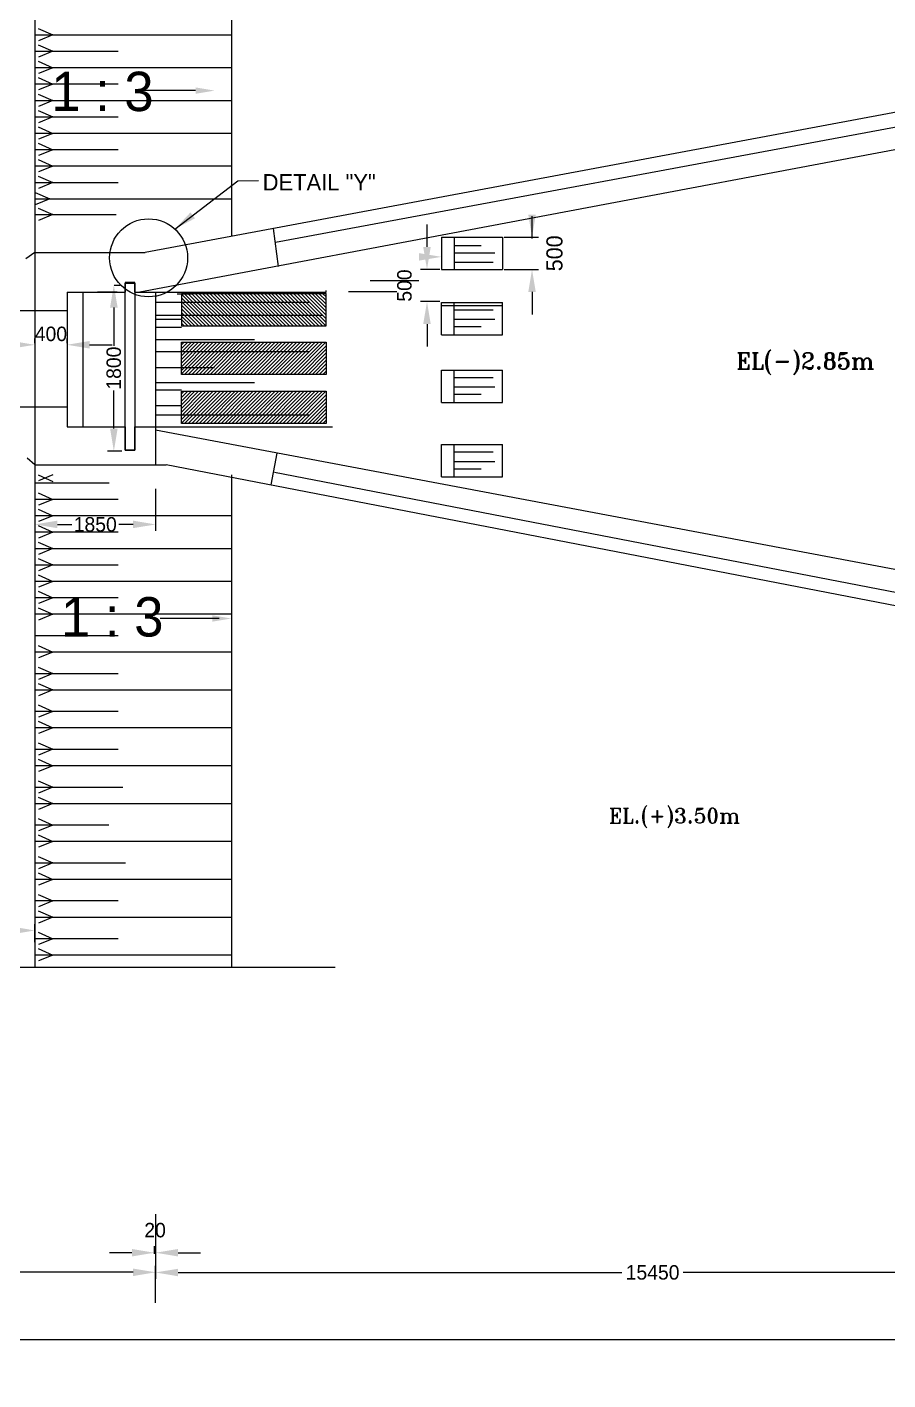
# Model space of a CAD drawing. Extents: x -426260 to 2055400, y -4304674 to -305611.
# Drawn here: x 32527 to 45911, y -1919832 to -1898800 of the extents above; entities that cross this region are included whole.
import ezdxf

# ---------------------------------------------------------------- set-up
doc = ezdxf.new("R2010")
doc.units = 0
doc.header["$LTSCALE"] = 300
doc.header["$MEASUREMENT"] = 0
doc.header["$PDMODE"] = 3
doc.linetypes.add('DASHED', pattern=[0.75, 0.5, -0.25])
doc.linetypes.add('DASHED2', pattern=[9.525, 6.35, -3.175])
doc.layers.get('DEFPOINTS').update_dxf_attribs({"linetype": 'CONTINUOUS'})
for name, color, linetype in [('LINE', 7, 'CONTINUOUS'), ('Pile Placing Line', 10, 'CONTINUOUS'), ('SLOPEEARTH', 3, 'CONTINUOUS'), ('TEXT', 10, 'CONTINUOUS')]:
    doc.layers.add(name, color=color, linetype=linetype)
doc.styles.add('BIG', font='ROMANT.SHX')
doc.dimstyles.new('3', dxfattribs={"dimtxt": 225, "dimasz": 350, "dimexe": 100, "dimexo": 25, "dimgap": 9, "dimtad": 0, "dimdec": 0, "dimzin": 0, "dimdsep": 46, "dimtxsty": 'Standard', "dimcen": 0, "dimclrd": 5, "dimclre": 6, "dimclrt": 256, "dimadec": 0, "dimazin": 0, "dimtfac": 1, "dimtdec": 0, "dimtofl": 0, "dimtmove": 2, "dimatfit": 3, "dimfxl": 1, "dimtolj": 1, "dimtzin": 0, "dimarcsym": 0})

# ---------------------------------------------------------------- blocks, each defined once
blk = doc.blocks.new('*D1260')
at = {"layer": 'DEFPOINTS', "color": 0, "linetype": 'ByBlock', "transparency": 16777216}
for p in [(33856, -1902810), (33876, -1905393), (34028, -1905393)]:
    blk.add_point(p, dxfattribs=at)
at = {"layer": 'LINE', "color": 6, "linetype": 'ByBlock', "lineweight": -2, "transparency": 16777216}
for p, q in [((33881, -1902810), (33976, -1902810)), ((34003, -1905393), (33776, -1905393))]:
    blk.add_line(p, q, dxfattribs=at)
at = {"layer": 'LINE', "color": 5, "linetype": 'ByBlock', "lineweight": -2, "transparency": 16777216}
for p, q in [((33876, -1903160), (33876, -1903755)), ((33876, -1905043), (33876, -1904448))]:
    blk.add_line(p, q, dxfattribs=at)
at = {"layer": 'LINE', "color": 5, "linetype": 'ByBlock', "transparency": 16777216}
for points in [[(33818, -1903160), (33935, -1903160), (33876, -1902810)], [(33818, -1905043), (33935, -1905043), (33876, -1905393)]]:
    blk.add_solid(points, dxfattribs=at)
at = {"layer": 'LINE', "linetype": 'ByBlock', "lineweight": -2, "transparency": 16777216, "insert": (33876, -1904102), "char_height": 225, "attachment_point": 5, "rotation": 90}
blk.add_mtext('\\A1;1800', dxfattribs=at)
blk = doc.blocks.new('*D1262')
at = {"layer": 'DEFPOINTS', "color": 0, "linetype": 'ByBlock', "transparency": 16777216}
for p in [(32648, -1903739), (33148, -1903739), (33148, -1903739)]:
    blk.add_point(p, dxfattribs=at)
at = {"layer": 'LINE', "color": 5, "linetype": 'ByBlock', "lineweight": -2, "transparency": 16777216}
for p, q in [((32298, -1903739), (31948, -1903739)), ((33498, -1903739), (33848, -1903739))]:
    blk.add_line(p, q, dxfattribs=at)
at = {"layer": 'LINE', "color": 6, "linetype": 'ByBlock', "lineweight": -2, "transparency": 16777216}
for p, q in [((32648, -1903714), (32648, -1903639)), ((33148, -1903714), (33148, -1903639))]:
    blk.add_line(p, q, dxfattribs=at)
at = {"layer": 'LINE', "color": 5, "linetype": 'ByBlock', "transparency": 16777216}
for points in [[(32298, -1903681), (32298, -1903797), (32648, -1903739)], [(33498, -1903681), (33498, -1903797), (33148, -1903739)]]:
    blk.add_solid(points, dxfattribs=at)
at = {"layer": 'LINE', "linetype": 'ByBlock', "lineweight": -2, "transparency": 16777216, "insert": (32898, -1903571), "char_height": 225, "attachment_point": 5}
blk.add_mtext('\\A1;400', dxfattribs=at)
blk = doc.blocks.new('*D1264')
at = {"layer": 'DEFPOINTS', "color": 0, "linetype": 'ByBlock', "transparency": 16777216}
for p in [(38969, -1902568), (38745, -1903068), (38969, -1903068)]:
    blk.add_point(p, dxfattribs=at)
at = {"layer": 'LINE', "color": 5, "linetype": 'ByBlock', "lineweight": -2, "transparency": 16777216}
for p, q in [((38745, -1902218), (38745, -1901868)), ((38745, -1903418), (38745, -1903768))]:
    blk.add_line(p, q, dxfattribs=at)
at = {"layer": 'LINE', "color": 6, "linetype": 'ByBlock', "lineweight": -2, "transparency": 16777216}
for p, q in [((38944, -1902568), (38645, -1902568)), ((38944, -1903068), (38645, -1903068))]:
    blk.add_line(p, q, dxfattribs=at)
at = {"layer": 'LINE', "color": 5, "linetype": 'ByBlock', "transparency": 16777216}
for points in [[(38686, -1902218), (38803, -1902218), (38745, -1902568)], [(38686, -1903418), (38803, -1903418), (38745, -1903068)]]:
    blk.add_solid(points, dxfattribs=at)
at = {"layer": 'LINE', "linetype": 'ByBlock', "lineweight": -2, "transparency": 16777216, "insert": (38395, -1902818), "char_height": 225, "attachment_point": 5, "rotation": 90}
blk.add_mtext('\\A1;500', dxfattribs=at)
blk = doc.blocks.new('*D1209')
at = {"layer": 'DEFPOINTS', "color": 0, "ltscale": 0.5, "transparency": 16777216}
for p in [(32648, -1912844), (26648, -1913032), (32648, -1913052)]:
    blk.add_point(p, dxfattribs=at)
at = {"layer": 'Pile Placing Line', "color": 6, "lineweight": -2, "ltscale": 0.5, "transparency": 16777216}
for p, q in [((26648, -1913007), (26648, -1912744)), ((32648, -1913027), (32648, -1912744))]:
    blk.add_line(p, q, dxfattribs=at)
at = {"layer": 'Pile Placing Line', "color": 5, "lineweight": -2, "ltscale": 0.5, "transparency": 16777216}
for p, q in [((26998, -1912844), (29283, -1912844)), ((32298, -1912844), (30013, -1912844))]:
    blk.add_line(p, q, dxfattribs=at)
at = {"layer": 'Pile Placing Line', "color": 5, "ltscale": 0.5, "transparency": 16777216}
for points in [[(26998, -1912785), (26998, -1912902), (26648, -1912844)], [(32298, -1912785), (32298, -1912902), (32648, -1912844)]]:
    blk.add_solid(points, dxfattribs=at)
at = {"layer": 'Pile Placing Line', "ltscale": 0.5, "transparency": 16777216, "insert": (29648, -1912844), "char_height": 225, "attachment_point": 5}
blk.add_mtext('\\A1;6000', dxfattribs=at)
blk = doc.blocks.new('*D1210')
at = {"layer": 'DEFPOINTS', "color": 0, "linetype": 'ByBlock', "transparency": 16777216}
for p in [(34525, -1918158), (24525, -1918658), (34525, -1918658)]:
    blk.add_point(p, dxfattribs=at)
at = {"layer": 'LINE', "color": 6, "linetype": 'ByBlock', "lineweight": -2, "transparency": 16777216}
for p, q in [((24525, -1918633), (24525, -1918058)), ((34525, -1918633), (34525, -1918058))]:
    blk.add_line(p, q, dxfattribs=at)
at = {"layer": 'LINE', "color": 7, "linetype": 'ByBlock', "lineweight": -2, "transparency": 16777216}
for p, q in [((24875, -1918158), (29104, -1918158)), ((34175, -1918158), (29947, -1918158))]:
    blk.add_line(p, q, dxfattribs=at)
at = {"layer": 'LINE', "color": 7, "linetype": 'ByBlock', "transparency": 16777216}
for points in [[(24875, -1918100), (24875, -1918217), (24525, -1918158)], [(34175, -1918100), (34175, -1918217), (34525, -1918158)]]:
    blk.add_solid(points, dxfattribs=at)
at = {"layer": 'LINE', "linetype": 'ByBlock', "lineweight": -2, "transparency": 16777216, "insert": (29525, -1918158), "char_height": 225, "attachment_point": 5}
blk.add_mtext('\\A1;10000', dxfattribs=at)
blk = doc.blocks.new('*D1212')
at = {"layer": 'DEFPOINTS', "color": 0, "linetype": 'ByBlock', "transparency": 16777216}
for p in [(32648, -1905707), (34525, -1905952), (34525, -1906532)]:
    blk.add_point(p, dxfattribs=at)
at = {"layer": 'LINE', "color": 6, "linetype": 'ByBlock', "lineweight": -2, "transparency": 16777216}
for p, q in [((32648, -1905732), (32648, -1906632)), ((34525, -1905977), (34525, -1906632))]:
    blk.add_line(p, q, dxfattribs=at)
at = {"layer": 'LINE', "color": 7, "linetype": 'ByBlock', "lineweight": -2, "transparency": 16777216}
for p, q in [((32998, -1906532), (33222, -1906532)), ((34175, -1906532), (33952, -1906532))]:
    blk.add_line(p, q, dxfattribs=at)
at = {"layer": 'LINE', "color": 7, "linetype": 'ByBlock', "transparency": 16777216}
for points in [[(32998, -1906473), (32998, -1906590), (32648, -1906532)], [(34175, -1906473), (34175, -1906590), (34525, -1906532)]]:
    blk.add_solid(points, dxfattribs=at)
at = {"layer": 'LINE', "linetype": 'ByBlock', "lineweight": -2, "transparency": 16777216, "insert": (33587, -1906532), "char_height": 225, "attachment_point": 5}
blk.add_mtext('\\A1;1850', dxfattribs=at)
blk = doc.blocks.new('*D1213')
at = {"layer": 'DEFPOINTS', "color": 0, "linetype": 'ByBlock', "transparency": 16777216}
for p in [(34525, -1917232), (49978, -1917682), (49978, -1918161)]:
    blk.add_point(p, dxfattribs=at)
at = {"layer": 'LINE', "color": 6, "linetype": 'ByBlock', "lineweight": -2, "transparency": 16777216}
for p, q in [((34525, -1917257), (34525, -1918261)), ((49978, -1917707), (49978, -1918261))]:
    blk.add_line(p, q, dxfattribs=at)
at = {"layer": 'LINE', "color": 7, "linetype": 'ByBlock', "lineweight": -2, "transparency": 16777216}
for p, q in [((34875, -1918161), (41774, -1918161)), ((49628, -1918161), (42729, -1918161))]:
    blk.add_line(p, q, dxfattribs=at)
at = {"layer": 'LINE', "color": 7, "linetype": 'ByBlock', "transparency": 16777216}
for points in [[(34875, -1918103), (34875, -1918220), (34525, -1918161)], [(49628, -1918103), (49628, -1918220), (49978, -1918161)]]:
    blk.add_solid(points, dxfattribs=at)
at = {"layer": 'LINE', "linetype": 'ByBlock', "lineweight": -2, "transparency": 16777216, "insert": (42252, -1918161), "char_height": 225, "attachment_point": 5}
blk.add_mtext('\\A1;15450', dxfattribs=at)
blk = doc.blocks.new('*D1236')
at = {"layer": 'DEFPOINTS', "color": 0, "linetype": 'ByBlock', "transparency": 16777216}
for p in [(7875, -1909379), (51178, -1909379), (51178, -1919208)]:
    blk.add_point(p, dxfattribs=at)
at = {"layer": 'LINE', "color": 6, "linetype": 'ByBlock', "lineweight": -2, "transparency": 16777216}
for p, q in [((7875, -1909404), (7875, -1919308)), ((51178, -1909404), (51178, -1919308))]:
    blk.add_line(p, q, dxfattribs=at)
at = {"layer": 'LINE', "color": 7, "linetype": 'ByBlock', "lineweight": -2, "transparency": 16777216}
for p, q in [((8225, -1919208), (29011, -1919208)), ((50828, -1919208), (30042, -1919208))]:
    blk.add_line(p, q, dxfattribs=at)
at = {"layer": 'LINE', "color": 7, "linetype": 'ByBlock', "transparency": 16777216}
for points in [[(8225, -1919150), (8225, -1919267), (7875, -1919208)], [(50828, -1919150), (50828, -1919267), (51178, -1919208)]]:
    blk.add_solid(points, dxfattribs=at)
at = {"layer": 'LINE', "linetype": 'ByBlock', "lineweight": -2, "transparency": 16777216, "insert": (29526, -1919208), "char_height": 225, "attachment_point": 5}
blk.add_mtext('\\A1;43340', dxfattribs=at)
blk = doc.blocks.new('*D1238')
at = {"layer": 'DEFPOINTS', "color": 0, "ltscale": 0.5, "transparency": 16777216}
for p in [(51178, -1909379), (7875, -1917282), (51178, -1922342)]:
    blk.add_point(p, dxfattribs=at)
at = {"layer": 'Pile Placing Line', "color": 6, "lineweight": -2, "ltscale": 0.5, "transparency": 16777216}
for p, q in [((51178, -1909404), (51178, -1922442)), ((7875, -1917307), (7875, -1922442))]:
    blk.add_line(p, q, dxfattribs=at)
at = {"layer": 'Pile Placing Line', "color": 5, "lineweight": -2, "ltscale": 0.5, "transparency": 16777216}
for p, q in [((8225, -1922342), (29011, -1922342)), ((50828, -1922342), (30042, -1922342))]:
    blk.add_line(p, q, dxfattribs=at)
at = {"layer": 'Pile Placing Line', "color": 5, "ltscale": 0.5, "transparency": 16777216}
for points in [[(8225, -1922284), (8225, -1922401), (7875, -1922342)], [(50828, -1922284), (50828, -1922401), (51178, -1922342)]]:
    blk.add_solid(points, dxfattribs=at)
at = {"layer": 'Pile Placing Line', "ltscale": 0.5, "transparency": 16777216, "insert": (29526, -1922342), "char_height": 225, "attachment_point": 5}
blk.add_mtext('\\A1;43303', dxfattribs=at)
blk = doc.blocks.new('*D1517')
at = {"layer": 'DEFPOINTS', "color": 0, "linetype": 'ByBlock', "transparency": 16777216}
for p in [(34508, -1917897), (34525, -1917854), (34525, -1917897)]:
    blk.add_point(p, dxfattribs=at)
at = {"layer": 'LINE', "color": 7, "linetype": 'ByBlock', "lineweight": -2, "transparency": 16777216}
for p, q in [((34158, -1917854), (33808, -1917854)), ((34875, -1917854), (35225, -1917854))]:
    blk.add_line(p, q, dxfattribs=at)
at = {"layer": 'LINE', "color": 6, "linetype": 'ByBlock', "lineweight": -2, "transparency": 16777216}
for p, q in [((34508, -1917872), (34508, -1917754)), ((34525, -1917872), (34525, -1917754))]:
    blk.add_line(p, q, dxfattribs=at)
at = {"layer": 'LINE', "color": 7, "linetype": 'ByBlock', "transparency": 16777216}
for points in [[(34158, -1917796), (34158, -1917912), (34508, -1917854)], [(34875, -1917796), (34875, -1917912), (34525, -1917854)]]:
    blk.add_solid(points, dxfattribs=at)
at = {"layer": 'LINE', "linetype": 'ByBlock', "lineweight": -2, "transparency": 16777216, "insert": (34517, -1917504), "char_height": 225, "attachment_point": 5}
blk.add_mtext('\\A1;20', dxfattribs=at)

msp = doc.modelspace()

# ---------------------------------------------------------------- hatches: boundary and pattern name
at = {"layer": 'LINE', "lineweight": 5}
h = msp.add_hatch(dxfattribs=at)
h.set_pattern_fill('ANSI31', color=0, scale=320, angle=180, style=0)
h.set_pattern_definition([(135, (-81269.34, -1857297.143), (28.284271, 28.284271), [])])
h.paths.add_polyline_path([(34926.8, -1903446.1), (34926.8, -1902946.1), (37176.8, -1902946.1), (37176.8, -1903446.1)])
h = msp.add_hatch(dxfattribs=at)
h.set_pattern_fill('ANSI31', color=0, scale=320, angle=180, style=0)
h.set_pattern_definition([(225, (-81269.34, -1949848.146), (28.284271, -28.284271), [])])
h.paths.add_polyline_path([(34926.8, -1903699.1), (34926.8, -1904199.1), (37176.8, -1904199.1), (37176.8, -1903699.1)])
h = msp.add_hatch(dxfattribs=at)
h.set_pattern_fill('ANSI31', color=0, scale=320, angle=180, style=0)
h.set_pattern_definition([(225, (-81269.34, -1950611.218), (28.284271, -28.284271), [])])
h.paths.add_polyline_path([(34926.8, -1904462.2), (34926.8, -1904962.2), (37176.8, -1904962.2), (37176.8, -1904462.2)])

# ---------------------------------------------------------------- linework, layer by layer
at = {"layer": 'LINE'}
for p, q in [((32648.4, -1891140.1), (32648.4, -1903870.4)), ((35711.9, -1902052.6), (35711.9, -1891140.1)), ((35145.9, -1899787.9), (34225.6, -1899787.9)), ((32648.4, -1905331.7), (32648.4, -1913421.2)), ((35711.9, -1913421.2), (35711.9, -1905759.8)), ((35515, -1907994.2), (34594.7, -1907994.2)), ((32648.4, -1908258.1), (33942.5, -1908258.1))]:
    msp.add_line(p, q, dxfattribs=at)
at = {"layer": 'LINE', "color": 3}
for p, q in [((32648.4, -1898919.2), (35711.9, -1898919.2)), ((32648.4, -1899174.2), (33942.5, -1899174.2)), ((32648.4, -1899429.2), (35711.9, -1899429.2)), ((32648.4, -1899684.2), (33942.5, -1899684.2)), ((32648.4, -1899939.2), (35711.9, -1899939.2)), ((32648.4, -1900194.2), (33942.5, -1900194.2)), ((32648.4, -1900449.2), (35711.9, -1900449.2)), ((32648.4, -1900704.2), (33942.5, -1900704.2)), ((32648.4, -1900959.2), (35711.9, -1900959.2)), ((32648.4, -1901214.2), (33942.5, -1901214.2)), ((32648.4, -1901469.2), (35711.9, -1901469.2)), ((32648.4, -1901712.9), (33914.8, -1901712.9)), ((32648.4, -1905884.2), (33804.8, -1905884.2)), ((32648.4, -1906139.2), (33942.5, -1906139.2)), ((32648.4, -1906394.2), (35711.9, -1906394.2)), ((32648.4, -1906649.2), (33942.5, -1906649.2)), ((32648.4, -1906904.2), (35711.9, -1906904.2)), ((32648.4, -1907159.2), (33942.5, -1907159.2)), ((32648.4, -1907414.2), (35711.9, -1907414.2)), ((32648.4, -1907669.2), (33942.5, -1907669.2)), ((32648.4, -1907924.2), (35711.9, -1907924.2)), ((32648.4, -1908513.1), (35711.9, -1908513.1)), ((32648.4, -1908847.1), (33942.5, -1908847.1)), ((32648.4, -1909102.1), (35711.9, -1909102.1)), ((32648.4, -1909436), (33942.5, -1909436)), ((32648.4, -1909691), (35711.9, -1909691)), ((32648.4, -1910024.9), (33942.5, -1910024.9)), ((32648.4, -1910279.9), (35711.9, -1910279.9)), ((32648.4, -1910613.9), (34017.8, -1910613.9)), ((32648.4, -1910868.9), (35711.9, -1910868.9)), ((32648.4, -1911202.8), (33797.2, -1911202.8)), ((32648.4, -1911457.8), (35711.9, -1911457.8)), ((32648.4, -1911791.8), (34057.4, -1911791.8)), ((32648.4, -1912046.8), (35711.9, -1912046.8)), ((32648.4, -1912380.7), (33942.5, -1912380.7)), ((32648.4, -1912635.7), (35711.9, -1912635.7)), ((32648.4, -1912969.7), (33942.5, -1912969.7)), ((32648.4, -1913224.7), (35711.9, -1913224.7))]:
    msp.add_line(p, q, dxfattribs=at)
at = {"layer": 'LINE', "color": 0, "linetype": 'ByBlock', "ltscale": 450}
for p, q in [((49292.5, -1899517.5), (34365.7, -1902303.9)), ((49784.6, -1899995.4), (34282, -1902921.2)), ((36438.2, -1902520.7), (36358.9, -1901931.8)), ((49838, -1907956), (34525.4, -1905065.4)), ((36322.1, -1905913.8), (36417.1, -1905421.6)), ((49202.4, -1908410.1), (34690.9, -1905604.2))]:
    msp.add_line(p, q, dxfattribs=at)
at = {"layer": 'LINE', "color": 0, "linetype": 'DASHED2', "ltscale": 1000}
for p, q in [((49334.8, -1899745.7), (36388.1, -1902148.7)), ((49283.2, -1908222.5), (36372, -1905725.6))]:
    msp.add_line(p, q, dxfattribs=at)
at = {"layer": 'LINE', "color": 0, "linetype": 'ByBlock', "lineweight": -2}
for p, q in [((32648.4, -1899979.2), (32648.4, -1907829.2)), ((40377.8, -1902088.2), (40377.8, -1901738.2)), ((38969.2, -1902066.3), (38969.2, -1902568.3)), ((38969.2, -1902066.3), (39919.2, -1902066.3)), ((38969.2, -1902066.3), (39919.2, -1902066.3)), ((39169.2, -1902066.3), (39169.2, -1902568.3)), ((39919.2, -1902066.3), (39919.2, -1902568.3)), ((39944.2, -1902066.3), (40477.8, -1902066.3)), ((32648.4, -1902304.2), (34365.7, -1902303.9)), ((39169.2, -1902193.3), (39588.2, -1902193.3)), ((39169.2, -1902307), (39797.2, -1902307)), ((39169.2, -1902454.8), (39772.9, -1902454.8)), ((38619.2, -1902744.2), (37860.5, -1902744.2)), ((38969.2, -1902568.3), (39919.2, -1902568.3)), ((39944.2, -1902568.3), (40477.8, -1902568.3)), ((33148.4, -1902921.2), (33148.4, -1905014.2)), ((33148.4, -1902921.2), (34053.4, -1902921.2)), ((33928.4, -1902921.2), (33623.4, -1902921.2)), ((34200.4, -1902771.2), (34053.4, -1902771.2)), ((34053.4, -1902771.2), (34053.4, -1902921.2)), ((34200.4, -1902921.2), (34200.4, -1902771.2)), ((34200.4, -1902921.2), (37176.8, -1902921.2)), ((34525.5, -1902920.8), (34525.4, -1905604.2)), ((34862.5, -1902946.1), (35081.6, -1902946.1)), ((34862.5, -1902946.1), (35081.6, -1902946.1)), ((37176.8, -1902921.2), (37176.8, -1902894.2)), ((37176.8, -1903404.2), (37176.8, -1902940.2)), ((37176.8, -1903446.1), (37176.8, -1902946.1)), ((37526.8, -1902912.2), (38275.1, -1902912.2)), ((40377.8, -1902918.3), (40377.8, -1903268.3)), ((34525.4, -1903078.7), (36905.9, -1903078.7)), ((38969.2, -1903583.4), (38969.2, -1903081.4)), ((38969.2, -1903081.4), (39919.2, -1903081.4)), ((38969.2, -1903126.8), (39919.2, -1903126.8)), ((39169.2, -1903583.4), (39169.2, -1903081.4)), ((39919.2, -1903583.4), (39919.2, -1903081.4)), ((34525.4, -1903279.5), (37120.6, -1903279.5)), ((34525.4, -1903342.8), (34926.8, -1903342.8)), ((39169.2, -1903194.8), (39772.9, -1903194.8)), ((39169.2, -1903342.6), (39797.2, -1903342.6)), ((34525.4, -1903467.4), (34926.8, -1903467.4)), ((38969.2, -1903583.4), (39919.2, -1903583.4)), ((38969.2, -1903583.4), (39919.2, -1903583.4)), ((39169.2, -1903456.4), (39588.2, -1903456.4)), ((34525.4, -1903657.9), (36063.9, -1903657.9)), ((37176.8, -1903699.1), (37176.8, -1904199.1)), ((37176.8, -1903741.1), (37176.8, -1904199.1)), ((34525.4, -1903844.2), (36905.9, -1903844.2)), ((34525.4, -1904092.2), (35440.9, -1904092.2)), ((38969.2, -1904635.3), (38969.2, -1904133.3)), ((38969.2, -1904133.3), (39919.2, -1904133.3)), ((39169.2, -1904635.3), (39169.2, -1904133.3)), ((39919.2, -1904635.3), (39919.2, -1904133.3)), ((34525.4, -1904322.9), (36063.9, -1904322.9)), ((34525.4, -1904440.9), (34926.8, -1904440.9)), ((39169.2, -1904246.8), (39772.9, -1904246.8)), ((39169.2, -1904394.6), (39797.2, -1904394.6)), ((37176.8, -1904462.2), (37176.8, -1904962.2)), ((37176.8, -1904504.2), (37176.8, -1904962.2)), ((38969.2, -1904635.3), (39919.2, -1904635.3)), ((38969.2, -1904635.3), (39919.2, -1904635.3)), ((39169.2, -1904508.3), (39588.2, -1904508.3)), ((34525.4, -1904684.6), (34926.8, -1904684.6)), ((34525.4, -1904829.7), (36905.9, -1904829.7)), ((33148.4, -1905014.2), (34053.4, -1905014.2)), ((34053.4, -1905014.2), (34053.4, -1905379.2)), ((34200.4, -1905014.2), (37275.4, -1905014.2)), ((34200.4, -1905379.2), (34200.4, -1905014.2)), ((34053.4, -1905379.2), (34200.4, -1905379.2)), ((38969.2, -1905793.3), (38969.2, -1905291.3)), ((38969.2, -1905291.3), (39919.2, -1905291.3)), ((39169.2, -1905793.3), (39169.2, -1905291.3)), ((39169.2, -1905404.8), (39772.9, -1905404.8)), ((39919.2, -1905793.3), (39919.2, -1905291.3)), ((32648.4, -1905604.2), (34690.9, -1905604.2)), ((39169.2, -1905552.6), (39797.2, -1905552.6)), ((39169.2, -1905666.3), (39588.2, -1905666.3)), ((38969.2, -1905793.3), (39919.2, -1905793.3)), ((38969.2, -1905793.3), (39919.2, -1905793.3))]:
    msp.add_line(p, q, dxfattribs=at)
at = {"layer": 'LINE', "color": 0, "linetype": 'DASHED', "ltscale": 450}
for p, q in [((32648.4, -1902304.2), (32509, -1902404.2)), ((33398.4, -1905014.2), (33398.4, -1902929.2)), ((33398.4, -1904879.2), (33398.4, -1903054.2)), ((26141.9, -1903204.2), (33148.4, -1903204.2)), ((26129.4, -1904704.2), (33148.4, -1904704.2)), ((32648.4, -1905604.2), (32526.9, -1905504.2))]:
    msp.add_line(p, q, dxfattribs=at)
at = {"layer": 'LINE', "color": 0, "lineweight": 5}
for p, q in [((35549.6, -1902940.2), (37176.8, -1902940.2)), ((35549.6, -1902946.1), (37176.8, -1902946.1)), ((35549.6, -1904199.1), (37176.8, -1904199.1)), ((35549.6, -1904962.2), (37176.8, -1904962.2))]:
    msp.add_line(p, q, dxfattribs=at)
at = {"layer": 'LINE', "color": 0, "linetype": 'ByBlock', "lineweight": -2}
msp.add_lwpolyline([(34053.4, -1902779.2), (34200.4, -1902779.2), (34200.4, -1905379.2), (34053.4, -1905379.2)], close=True, dxfattribs=at)
for points in [[(37176.8, -1902946.1), (34926.8, -1902946.1), (34926.8, -1903446.1), (37176.8, -1903446.1)], [(37176.8, -1904199.1), (34926.8, -1904199.1), (34926.8, -1903699.1), (37176.8, -1903699.1)], [(37176.8, -1904962.2), (34926.8, -1904962.2), (34926.8, -1904462.2), (37176.8, -1904462.2)]]:
    msp.add_lwpolyline(points, dxfattribs=at)
at = {"layer": 'LINE'}
msp.add_lwpolyline([(37316.7, -1913421.2), (29117.1, -1913421.2), (29117.1, -1913055.2), (28680.1, -1913752.2), (28680.1, -1913436.2), (22610.4, -1913436.2)], dxfattribs=at)
at = {"layer": 'LINE', "color": 0, "linetype": 'ByBlock', "lineweight": -2}
msp.add_circle((34416.2, -1902387.5), 605.9, dxfattribs=at)
at = {"layer": 'LINE'}
for points in [[(35145.9, -1899738.3), (35145.9, -1899837.5), (35443.4, -1899787.9)], [(35405.5, -1907944.6), (35405.5, -1908043.8), (35703, -1907994.2)]]:
    msp.add_solid(points, dxfattribs=at)
at = {"layer": 'LINE', "color": 0, "linetype": 'ByBlock', "lineweight": -2}
for points in [[(40436.2, -1901716.3), (40319.5, -1901716.3), (40377.8, -1902066.3)], [(38619.2, -1902313.9), (38619.2, -1902430.6), (38969.2, -1902372.3)], [(40436.2, -1902918.3), (40319.5, -1902918.3), (40377.8, -1902568.3)]]:
    msp.add_solid(points, dxfattribs=at)
at = {"layer": 'SLOPEEARTH'}
for p, q in [((32701, -1898820.9), (32929.4, -1898922)), ((32929.4, -1898922), (32702.3, -1899012.8)), ((32701, -1899075.9), (32929.4, -1899177)), ((32929.4, -1899177), (32702.3, -1899267.8)), ((32701, -1899330.9), (32929.4, -1899432)), ((32701, -1899585.9), (32929.4, -1899687)), ((32929.4, -1899432), (32702.3, -1899522.8)), ((32929.4, -1899687), (32702.3, -1899777.8)), ((32701, -1899840.9), (32929.4, -1899942)), ((32929.4, -1899942), (32702.3, -1900032.8)), ((32701, -1900095.9), (32929.4, -1900197)), ((32929.4, -1900197), (32702.3, -1900287.8)), ((32701, -1900350.9), (32929.4, -1900452)), ((32701, -1900605.9), (32929.4, -1900707)), ((32929.4, -1900452), (32702.3, -1900542.8)), ((32701, -1900860.9), (32929.4, -1900962)), ((32929.4, -1900707), (32702.3, -1900797.8)), ((32929.4, -1900962), (32702.3, -1901052.8)), ((32701, -1901115.9), (32929.4, -1901217)), ((32929.4, -1901217), (32702.3, -1901307.8)), ((32651.1, -1901370.6), (32879.6, -1901471.6)), ((32879.6, -1901471.6), (32652.5, -1901562.4)), ((32701, -1901614.6), (32929.4, -1901715.7)), ((32929.4, -1901715.7), (32702.3, -1901806.5)), ((32701, -1905760.9), (32929.4, -1905862)), ((32929.4, -1905762), (32702.3, -1905852.8)), ((32701, -1906040.9), (32929.4, -1906142)), ((32701, -1906295.9), (32929.4, -1906397)), ((32929.4, -1906142), (32702.3, -1906232.8)), ((32929.4, -1906397), (32702.3, -1906487.8)), ((32701, -1906550.9), (32929.4, -1906652)), ((32929.4, -1906652), (32702.3, -1906742.8)), ((32701, -1906805.9), (32929.4, -1906907)), ((32929.4, -1906907), (32702.3, -1906997.8)), ((32701, -1907060.9), (32929.4, -1907162)), ((32929.4, -1907162), (32702.3, -1907252.8)), ((32701, -1907315.9), (32929.4, -1907417)), ((32701, -1907570.9), (32929.4, -1907672)), ((32929.4, -1907417), (32702.3, -1907507.8)), ((32929.4, -1907672), (32702.3, -1907762.8)), ((32701, -1907825.9), (32929.4, -1907927)), ((32929.4, -1907927), (32702.3, -1908017.8)), ((32701, -1908414.9), (32929.4, -1908515.9)), ((32929.4, -1908515.9), (32702.3, -1908606.7)), ((32701, -1908748.8), (32929.4, -1908849.9)), ((32929.4, -1908849.9), (32702.3, -1908940.7)), ((32701, -1909003.8), (32929.4, -1909104.9)), ((32929.4, -1909104.9), (32702.3, -1909195.7)), ((32701, -1909337.8), (32929.4, -1909438.8)), ((32929.4, -1909438.8), (32702.3, -1909529.6)), ((32701, -1909592.8), (32929.4, -1909693.8)), ((32929.4, -1909693.8), (32702.3, -1909784.6)), ((32701, -1909926.7), (32929.4, -1910027.8)), ((32929.4, -1910027.8), (32702.3, -1910118.5)), ((32701, -1910181.7), (32929.4, -1910282.8)), ((32929.4, -1910282.8), (32702.3, -1910373.5)), ((32701, -1910515.6), (32929.4, -1910616.7)), ((32929.4, -1910616.7), (32702.3, -1910707.5)), ((32701, -1910770.6), (32929.4, -1910871.7)), ((32929.4, -1910871.7), (32702.3, -1910962.5)), ((32701, -1911104.6), (32929.4, -1911205.6)), ((32701, -1911359.6), (32929.4, -1911460.6)), ((32929.4, -1911205.6), (32702.3, -1911296.4)), ((32929.4, -1911460.6), (32702.3, -1911551.4)), ((32701, -1911693.5), (32929.4, -1911794.6)), ((32929.4, -1911794.6), (32702.3, -1911885.4)), ((32701, -1911948.5), (32929.4, -1912049.6)), ((32929.4, -1912049.6), (32702.3, -1912140.4)), ((32701, -1912282.5), (32929.4, -1912383.5)), ((32929.4, -1912383.5), (32702.3, -1912474.3)), ((32701, -1912537.5), (32929.4, -1912638.5)), ((32929.4, -1912638.5), (32702.3, -1912729.3)), ((32701, -1912871.4), (32929.4, -1912972.5)), ((32929.4, -1912972.5), (32702.3, -1913063.2)), ((32701, -1913126.4), (32929.4, -1913227.5)), ((32929.4, -1913227.5), (32702.3, -1913318.2))]:
    msp.add_line(p, q, dxfattribs=at)

# ---------------------------------------------------------------- texts
at = {"layer": 'LINE'}
for s, p in [('1 : 3', (32902, -1900106.1)), ('1 : 3 ', (33055.7, -1908274.1))]:
    msp.add_text(s, height=612, dxfattribs=at).set_placement(p)
at = {"layer": 'LINE', "insert": (36190.2, -1901085.5), "char_height": 255, "width": 2795.642, "attachment_point": 1}
msp.add_mtext('DETAIL "Y"', dxfattribs=at)
at = {"layer": 'LINE', "linetype": 'ByBlock', "lineweight": -2, "insert": (40727.8, -1902317.3), "char_height": 250, "attachment_point": 5, "rotation": 90}
msp.add_mtext('\\A1;500', dxfattribs=at)
at = {"layer": 'TEXT', "color": 0, "style": 'BIG'}
msp.add_text('EL(-)2.85m', height=255, dxfattribs=at).set_placement((43553.4, -1904119.1))
at = {"layer": 'TEXT', "style": 'BIG'}
msp.add_text('EL.(+)3.50m', height=229.5, dxfattribs=at).set_placement((41572.7, -1911174.6))

# ---------------------------------------------------------------- dimensions: what is measured, and where the dimension line sits
at = {"layer": 'LINE', "color": 0, "linetype": 'ByBlock', "lineweight": -2}
dim = msp.add_linear_dim(base=(38744.6, -1903068.3), p1=(38969.2, -1902568.3), p2=(38969.2, -1903068.3), angle=90, dimstyle='3', dxfattribs=at)
dim.commit()
dim.dimension.update_dxf_attribs({"geometry": '*D1264', "text_midpoint": (38394.6, -1902818.3)})
dim = msp.add_linear_dim(base=(33876.2, -1905393.5), p1=(33855.5, -1902809.9), p2=(34028.2, -1905393.5), angle=90, text='1800', dimstyle='3', dxfattribs=at)
dim.commit()
dim.dimension.update_dxf_attribs({"geometry": '*D1260', "text_midpoint": (33876.2, -1904101.7)})
dim = msp.add_linear_dim(base=(33148.4, -1903739.1), p1=(32648.4, -1903739.1), p2=(33148.4, -1903739.1), text='400', dimstyle='3', dxfattribs=at)
dim.commit()
dim.dimension.update_dxf_attribs({"geometry": '*D1262', "text_midpoint": (32898.4, -1903570.6), "dimtype": 160})
at = {"layer": 'LINE', "linetype": 'ByBlock', "lineweight": -2}
for base, p1, p2, text, picture, middle in [((34525.4, -1906531.5), (32648.4, -1905706.8), (34525.4, -1905951.5), '1850', '*D1212', (33586.9, -1906531.5)), ((51177.8, -1919208.2), (7874.9, -1909379), (51177.8, -1909379), '43340', '*D1236', (29526.4, -1919208.2)), ((49977.8, -1918161.2), (34525.4, -1917232.3), (49977.8, -1917682.2), '15450', '*D1213', (42251.6, -1918161.2)), ((34525.4, -1917854.1), (34507.9, -1917896.8), (34525.4, -1917896.8), '20', '*D1517', (34516.6, -1917504.1))]:
    dim = msp.add_linear_dim(base=base, p1=p1, p2=p2, text=text, dimstyle='3', override={"dimclrd": 7, "dimfxl": 700}, dxfattribs=at)
    dim.commit()
    dim.dimension.update_dxf_attribs({"geometry": picture, "text_midpoint": middle})
dim = msp.add_linear_dim(base=(34525.4, -1918158.2), p1=(24525.4, -1918658.1), p2=(34525.4, -1918658.1), dimstyle='3', override={"dimclrd": 7, "dimfxl": 700}, dxfattribs=at)
dim.commit()
dim.dimension.update_dxf_attribs({"geometry": '*D1210', "text_midpoint": (29525.4, -1918158.2)})
at = {"layer": 'Pile Placing Line', "ltscale": 0.5}
for base, p1, p2, picture, middle in [((51177.8, -1922342.3), (7874.9, -1917282.4), (51177.8, -1909379), '*D1238', (29526.4, -1922342.3)), ((32648.4, -1912843.8), (26648.1, -1913031.6), (32648.4, -1913051.7), '*D1209', (29648.2, -1912843.8))]:
    dim = msp.add_linear_dim(base=base, p1=p1, p2=p2, dimstyle='3', override={"dimfxl": 700}, dxfattribs=at)
    dim.commit()
    dim.dimension.update_dxf_attribs({"geometry": picture, "text_midpoint": middle})

# ---------------------------------------------------------------- leaders
at = {"layer": 'LINE'}
msp.add_leader([(34824.6, -1901939.8), (35806.2, -1901189.5), (36126.2, -1901184.5)], dimstyle='3', override={"dimgap": 9, "dimtad": 0, "dimfxl": 0.12}, dxfattribs=at)

doc.saveas('drawing.dxf')
